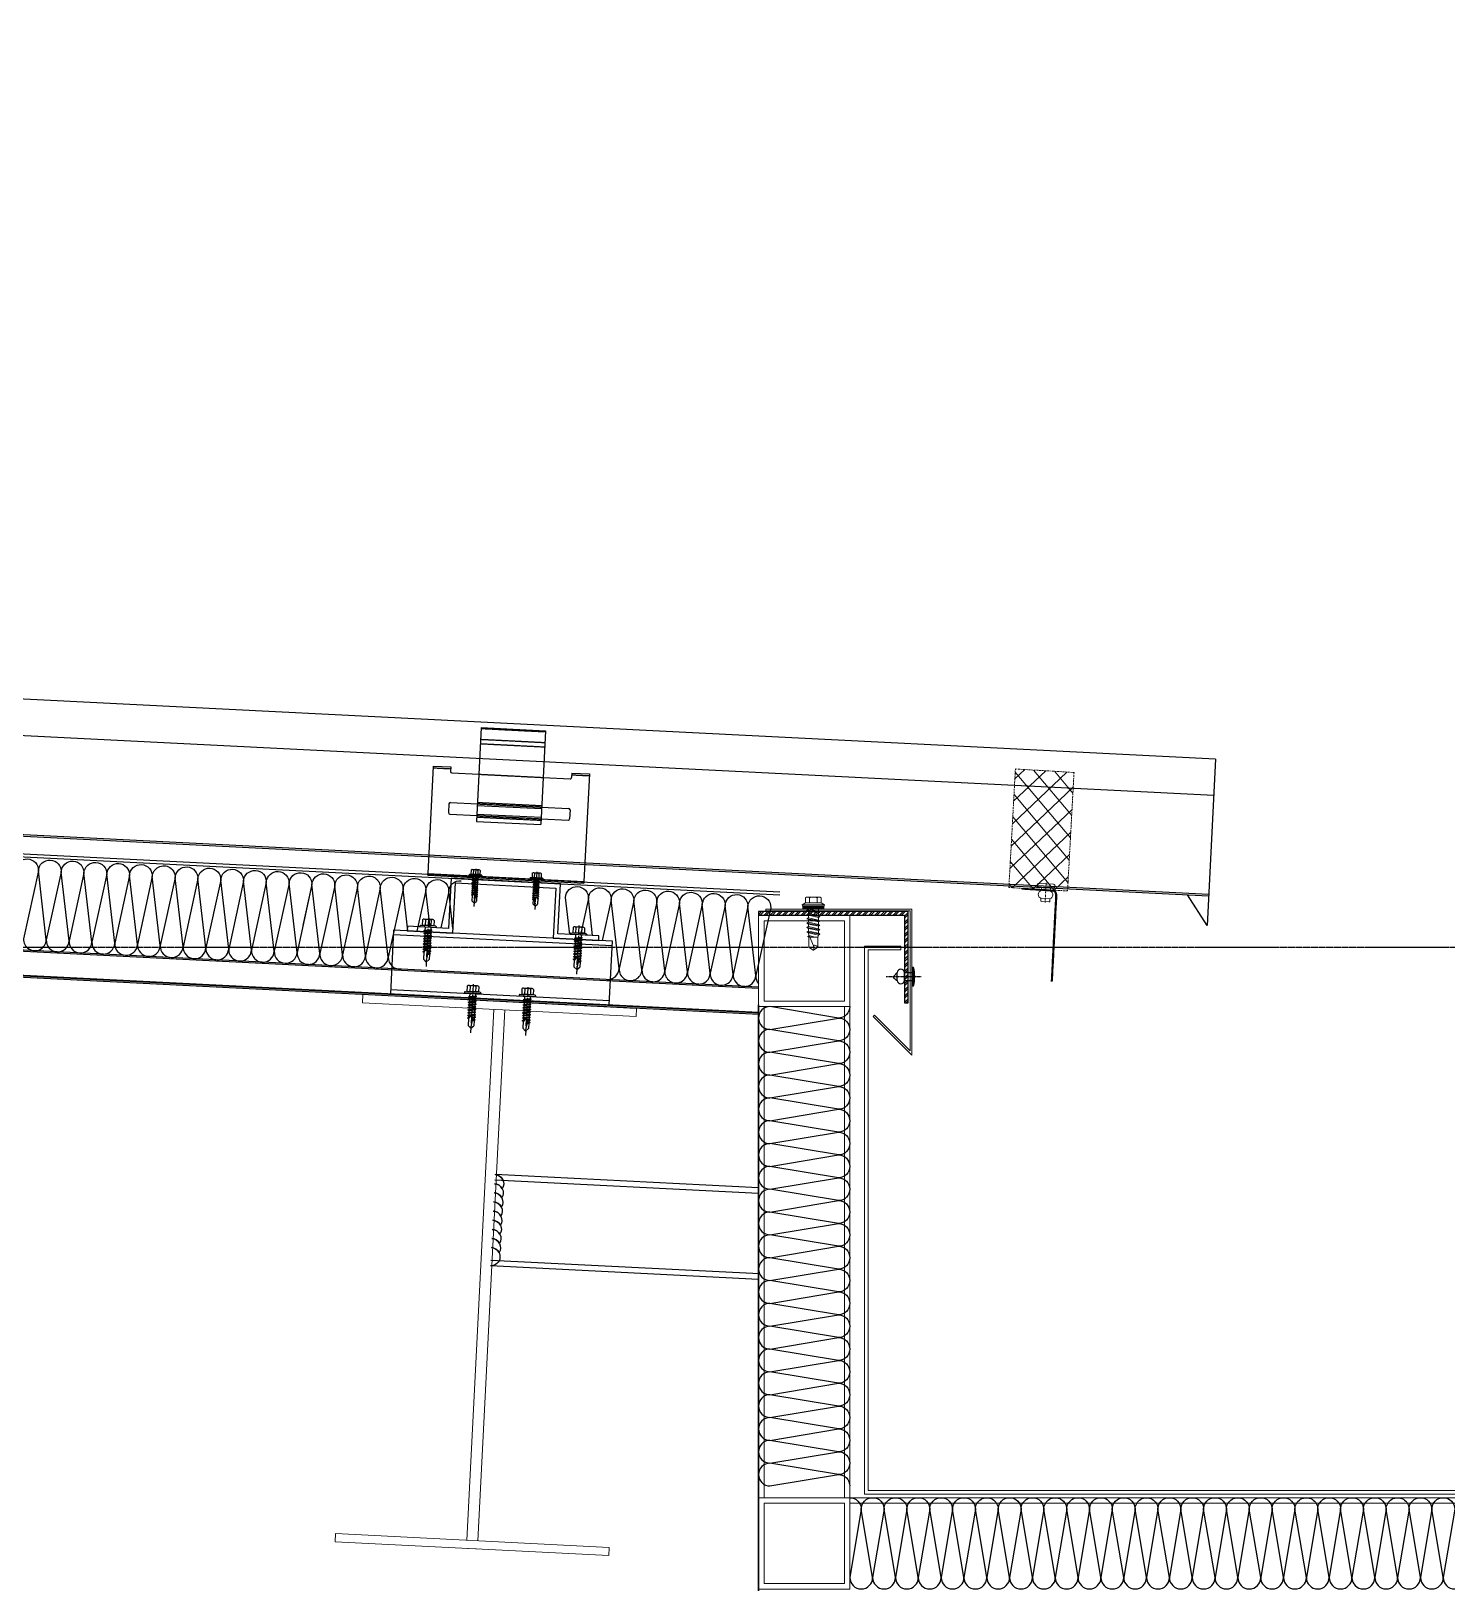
# Model space of a CAD drawing. Extents: x -599358 to 2865263, y -1062760 to 486533.
# Drawn here: x 1060630 to 1061406, y -665891 to -665041 of the extents above; entities that cross this region are included whole.
import ezdxf

# ---------------------------------------------------------------- set-up
doc = ezdxf.new("R2010")
doc.units = 0
for name, pattern in [('__DASH', [0.35, 0.25, -0.1]), ('CENTER', [2, 1.25, -0.25, 0.25, -0.25]), ('CENTER2', [28.575000000000003, 19.05, -3.175, 3.175, -3.175]), ('DASH', [0.35, 0.25, -0.1]), ('DOTE', [2.4200000000000004, 2, -0.2, 0.02, -0.2]), ('HIDDEN', [0.375, 0.25, -0.125])]:
    doc.linetypes.add(name, pattern=pattern)
for name, color, linetype, lineweight in [('00-BW', 140, 'HIDDEN', 5), ('0CABR-零部件（螺钉、螺栓、五金件）', 53, 'Continuous', 13), ('S-dim', 81, 'Continuous', 0), ('T码、堵头、配件', 6, 'Continuous', 13), ('屋面板', 6, 'Continuous', 13), ('底板111', 5, 'Continuous', 13), ('粗', 7, 'Continuous', 50), ('紧固件', 4, 'Continuous', 13)]:
    doc.layers.add(name, color=color, linetype=linetype, lineweight=lineweight)
for name, color, linetype in [('3索引', 3, 'Continuous'), ('A-AXIS-DOTE', 14, 'DOTE'), ('A-AXIS-SYMB', 3, 'Continuous'), ('BWM', 8, 'Continuous'), ('cen', 1, 'CENTER'), ('HATCH', 66, 'Continuous'), ('PJ', 151, 'Continuous'), ('Q-焊缝', 8, 'Continuous'), ('SCREW', 233, 'Continuous'), ('SEAMLOK75 - SHEET', 6, 'Continuous'), ('ZX', 1, 'CENTER2'), ('配件', 4, 'Continuous'), ('钢承板', 253, 'Continuous')]:
    doc.layers.add(name, color=color, linetype=linetype)

# ---------------------------------------------------------------- blocks, each defined once
blk = doc.blocks.new('*U688')
at = {"layer": '紧固件', "extrusion": (-3.523272421593052e-23, -6.316012571355346e-13, -1)}
for p, q in [((2.500000000000227, 7.105427357601002e-13), (-2.500000000000227, -6.821210263296962e-13)), ((2.500000000001732, -6.11993649259869), (-2.49999999999804, -6.119936492600083))]:
    blk.add_line(p, q, dxfattribs=at)
at = {"layer": '紧固件', "color": 1, "linetype": 'CENTER', "ltscale": 0.01, "extrusion": (-3.523272421593052e-23, -6.316012571355346e-13, -1)}
blk.add_line((-9.094947017729282e-13, 2.896035134982952), (2.414689982209621e-12, -8.56401385566459), dxfattribs=at)
at = {"layer": '紧固件', "extrusion": (-3.523272421593052e-23, -6.316012571355346e-13, -1)}
blk.add_lwpolyline([(-3.999999999999545, 2.000000000001108), (4.000000000000227, 1.999999999998892, -1), (4, -1.108446667785756e-12), (2.500000000000227, -6.821210263296962e-13), (2.499999999999404, -1.919936492600065, -0.7277400767936577), (2.49999999999804, -6.119936492600083), (2.499999999997813, -7.419936492600094, -0.4142135623731045), (1.999999999997813, -7.919936492599952), (-2.000000000002415, -7.919936492598843, -0.4142135623730951), (-2.50000000000196, -7.419936492598701), (-2.500000000001732, -6.11993649259869, -0.7277400767935811), (-2.500000000000596, -1.919936492598701), (-2.500000000000227, 7.105427357601002e-13), (-4, 1.165290086646564e-12, -1)], format="xyb", close=True, dxfattribs=at)
blk = doc.blocks.new('*U2059')
at = {"layer": 'T码、堵头、配件', "linetype": 'DASH', "ltscale": 3}
h = blk.add_hatch(dxfattribs=at)
h.set_pattern_fill('NET', color=13, scale=2, angle=45, style=0)
h.set_pattern_definition([(45, (0, 0), (-4.490128060534576, 4.490128060534577), []), (135, (0, 0), (-4.490128060534577, -4.490128060534576), [])])
h.paths.add_polyline_path([(12.30129018691883, 47.52781390762912), (-12.69870981291018, 47.52781390762912), (-12.69870981372878, 1.282387529476705e-10), (12.30129018624393, -1.236912794418644e-10)])
at = {"layer": 'T码、堵头、配件', "color": 13, "linetype": 'DASH', "ltscale": 3}
blk.add_lwpolyline([(12.30129018691883, 47.52781390762912), (-12.69870981291018, 47.52781390762912), (-12.69870981372878, 1.282387529476705e-10), (12.30129018624393, -1.236912794418644e-10)], close=True, dxfattribs=at)
blk = doc.blocks.new('324')
blk.add_rational_spline([(288338.5604021224, -582640.4135809627, 0.3091089453447785), (288352.4980425731, -582640.3014994363, -0.8975200484345259), (288357.5091565158, -582640.2866135167, 2.40225501395631), (288358.3740195814, -582640.2840443709, 2.971759840431478), (288358.9916917565, -582641.0144106383, 3.368467125874449), (288359.6093639316, -582641.7447769053, 3.765174411324697), (288359.6180212328, -582642.7802399317, 3.75669840816423), (288359.8113515442, -582665.903657085, 3.567416751699202), (288360.0046818556, -582689.0270742383, 3.378135095234175), (288360.2134782699, -582689.0264539915, 3.515625722844707), (288360.4222746841, -582689.025833745, 3.653116350426135), (288360.2289443727, -582665.9024165916, 3.84239800691299), (288360.0356140615, -582642.7789994383, 4.031679663407122), (288360.0252252998, -582641.5364438066, 4.041850867164758), (288359.2840186898, -582640.6600042862, 3.565802124612819), (288358.5428120797, -582639.7835647655, 3.089753382068157), (288357.5049764009, -582639.7866477404, 2.406347590287769), (288352.4938624583, -582639.80153366, -0.8934274720666872), (288338.5562220077, -582639.9136151863, 0.3132015217126173), (288338.558312065, -582640.1635980746, 0.3111552335250599), (288338.5604021224, -582640.4135809627, 0.3091089453447785)], [1, 1, 1, 0.9238795325093009, 1, 0.9238795325093009, 1, 1, 1, 1, 1, 1, 1, 0.9238795325096482, 1, 0.9238795325096482, 1, 1, 1, 1, 1], degree=2, knots=[0, 0, 0, 1, 1, 1.785398163407828, 1.785398163407828, 2.570796326815654, 2.570796326815654, 3.570796326815654, 3.570796326815654, 4.570796326815654, 4.570796326815654, 5.570796326815654, 5.570796326815654, 6.356194490221665, 6.356194490221665, 7.141592653627678, 7.141592653627678, 8.14159265362768, 8.14159265362768, 9.14159265362768, 9.14159265362768, 9.14159265362768])
at = {"extrusion": (0.3841058404588655, 0.002152225596359766, 0.9232865596608515), "xscale": -1, "rotation": 270.409525737971}
blk.add_blockref('*U688', (-584245.187770034, -263213.8389690974, 109492.9434037155), dxfattribs=at)
at = {"layer": 'PJ', "extrusion": (2.431720510261779e-16, -3.263000309656679e-14, -1), "xscale": 1.36762023444512, "yscale": 1.36762023444512, "zscale": -1.36762023444512, "rotation": 359.5730164586824}
blk.add_blockref('*U2059', (-288347.4597482612, -582639.8451307751, 1.907954341775998e-08), dxfattribs=at)
blk = doc.blocks.new('DT')
at = {"layer": '3索引', "color": 5, "extrusion": (0.07228559712266294, -0.009154994178718737, 0.9973419566679262), "rotation": 272.6791958730362}
blk.add_blockref('324', (568525.535674949, 315258.1835276459, -0.3143943981049233), dxfattribs=at)
blk = doc.blocks.new('34t65')
at = {"color": 2, "ltscale": 50}
for p, q in [((1430036.989619718, 238183.3527667828), (1430156.989619718, 238183.3527667828)), ((1430036.989619718, 238148.3527667828), (1430036.989619718, 238183.3527667828)), ((1430036.989619718, 238180.8527667828), (1430156.989619718, 238180.8527667828)), ((1430156.989619718, 238183.3527667828), (1430156.989619718, 238148.3527667828)), ((1430156.989619718, 238150.8527667828), (1430036.989619718, 238150.8527667828)), ((1430156.989619718, 238148.3527667828), (1430036.989619718, 238148.3527667828))]:
    blk.add_line(p, q, dxfattribs=at)
blk = doc.blocks.new('*U1726')
at = {"layer": 'PJ'}
for p, q in [((-4.399999999999636, 0.4500000000007276), (-4.399999999999636, 0)), ((4.399999999999636, 0), (-4.399999999999636, 0)), ((-4.100000000000364, 0.75), (-3.100000000000364, 1)), ((4.100000000000364, 0.75), (-4.100000000000364, 0.75)), ((-3.100000000000364, 3.850000000000364), (-3.100000000000364, 1)), ((3.100000000000364, 1), (-3.100000000000364, 1)), ((2.325000000000728, 4.25), (-2.325000000000728, 4.25)), ((-2.041306750315925, 0.75), (-1.549999999999272, 1)), ((-1.549999999999272, 3.850000000000364), (-1.549999999999272, 1)), ((-1.549999999999272, 0), (-1.549999999999272, -1.590192378864231)), ((1.549999999999272, 3.850000000000364), (1.549999999999272, 1)), ((2.151306750316508, 0.75), (1.549999999999272, 1)), ((1.549999999999272, 0), (1.549999999999272, -1.090192378864231)), ((3.100000000000364, 3.850000000000364), (3.100000000000364, 1)), ((4.100000000000364, 0.75), (3.100000000000364, 1)), ((4.399999999999636, 0.4500000000007276), (4.399999999999636, 0)), ((-2.110000000000582, -1.899999999999636), (2.110000000000582, -1.399999999999636)), ((-2.110000000000582, -1.899999999999636), (-1.549999999999272, -1.590192378864231)), ((-2.110000000000582, -1.899999999999636), (-1.549999999999272, -2.209807621135042)), ((-2.110000000000582, -3.299999999999272), (2.110000000000582, -2.799999999999272)), ((-2.110000000000582, -3.299999999999272), (-1.549999999999272, -2.990192378863867)), ((-2.110000000000582, -3.299999999999272), (-1.549999999999272, -3.609807621134678)), ((-2.110000000000581, -4.699999999999273), (2.110000000000583, -4.199999999999273)), ((-2.110000000000581, -4.699999999999273), (-1.549999999999272, -4.390192378863867)), ((-2.110000000000581, -4.699999999999273), (-1.549999999999272, -5.009807621134678)), ((-2.11000000000058, -6.099999999999272), (2.110000000000584, -5.599999999999272)), ((-2.11000000000058, -6.099999999999272), (-1.549999999999271, -5.790192378863867)), ((-2.11000000000058, -6.099999999999272), (-1.549999999999271, -6.409807621134678)), ((-2.110000000000579, -7.499999999999272), (2.110000000000585, -6.999999999999272)), ((-2.110000000000579, -7.499999999999272), (-1.54999999999927, -7.190192378863866)), ((-2.110000000000579, -7.499999999999272), (-1.54999999999927, -7.809807621134677)), ((-1.549999999999272, -1.590192378864231), (1.549999999999272, -1.090192378864231)), ((-1.549999999999272, -2.209807621135042), (1.549999999999272, -1.709807621135042)), ((-1.549999999999272, -2.209807621135042), (-1.549999999999272, -2.990192378863867)), ((-1.549999999999272, -2.990192378863867), (1.549999999999272, -2.490192378863867)), ((-1.549999999999272, -3.609807621134678), (1.549999999999272, -3.109807621134678)), ((-1.549999999999272, -3.609807621135042), (-1.549999999999272, -4.390192378863867)), ((-1.549999999999272, -4.390192378863867), (1.549999999999273, -3.890192378863867)), ((-1.549999999999272, -5.009807621134678), (1.549999999999273, -4.509807621134678)), ((-1.549999999999271, -5.009807621135042), (-1.549999999999271, -5.790192378863867)), ((-1.549999999999271, -5.790192378863867), (1.549999999999274, -5.290192378863867)), ((-1.549999999999271, -6.409807621134678), (1.549999999999274, -5.909807621134678)), ((-1.54999999999927, -6.409807621135041), (-1.54999999999927, -7.190192378863866)), ((-1.54999999999927, -7.190192378863866), (1.549999999999275, -6.690192378863866)), ((-1.54999999999927, -7.809807621134677), (1.549999999999275, -7.309807621134677)), ((-1.549999999999269, -7.809807621135041), (-1.549999999999269, -8.590192378863867)), ((-1.549999999999269, -8.590192378863867), (1.549999999999276, -8.090192378863867)), ((1.549999999999272, -0.3098076211354055), (1.549999999999272, -1.090192378864231)), ((2.110000000000582, -1.399999999999636), (1.549999999999272, -1.090192378864231)), ((2.110000000000582, -1.399999999999636), (1.549999999999272, -1.709807621135042)), ((1.549999999999272, -1.709807621135042), (1.549999999999272, -2.490192378863867)), ((2.110000000000582, -2.799999999999272), (1.549999999999272, -2.490192378863867)), ((2.110000000000582, -2.799999999999272), (1.549999999999272, -3.109807621134678)), ((1.549999999999273, -3.109807621135042), (1.549999999999273, -3.890192378863867)), ((2.110000000000583, -4.199999999999273), (1.549999999999273, -3.890192378863867)), ((2.110000000000583, -4.199999999999273), (1.549999999999273, -4.509807621134678)), ((1.549999999999274, -4.509807621135042), (1.549999999999274, -5.290192378863867)), ((2.110000000000584, -5.599999999999272), (1.549999999999274, -5.290192378863867)), ((2.110000000000584, -5.599999999999272), (1.549999999999274, -5.909807621134678)), ((1.549999999999275, -5.909807621135041), (1.549999999999275, -6.690192378863866)), ((2.110000000000585, -6.999999999999272), (1.549999999999275, -6.690192378863866)), ((2.110000000000585, -6.999999999999272), (1.549999999999275, -7.309807621134677)), ((1.549999999999276, -7.309807621135041), (1.549999999999276, -8.090192378863867)), ((2.110000000000586, -8.399999999999272), (1.549999999999276, -8.090192378863867)), ((-2.110000000000579, -8.899999999999272), (2.110000000000586, -8.399999999999272)), ((-2.110000000000579, -8.899999999999272), (-1.549999999999269, -8.590192378863867)), ((-2.110000000000579, -8.899999999999272), (-1.549999999999269, -9.209807621134678)), ((-2.110000000000578, -10.29999999999927), (2.110000000000587, -9.799999999999272)), ((-2.110000000000578, -10.29999999999927), (-1.549999999999268, -9.990192378863867)), ((-2.110000000000578, -10.29999999999927), (-1.549999999999268, -10.60980762113468)), ((-2.110000000000578, -11.70000000000073), (2.110000000000587, -11.20000000000073)), ((-2.110000000000578, -11.70000000000073), (-1.549999999999268, -11.39019237886532)), ((-2.110000000000578, -11.70000000000073), (-1.549999999999268, -12.00980762113613)), ((-2.110000000000578, -13.10000000000036), (-1.549999999999268, -12.79019237886496)), ((-2.110000000000578, -13.10000000000036), (-1.141147094092953, -12.98393879649848)), ((-2.110000000000578, -13.10000000000036), (-1.549999999999268, -13.40980762113577)), ((-1.549999999999269, -9.209807621134678), (1.549999999999276, -8.709807621134678)), ((-1.549999999999268, -9.209807621135042), (-1.549999999999268, -9.990192378863867)), ((-1.549999999999268, -9.990192378863867), (1.549999999999277, -9.490192378863867)), ((-1.549999999999268, -10.60980762113468), (1.549999999999277, -10.10980762113468)), ((-1.549999999999268, -10.60980762113468), (-1.549999999999268, -11.39019237886532)), ((-1.549999999999268, -11.39019237886532), (1.549999999999277, -10.89019237886532)), ((-1.549999999999268, -12.00980762113613), (1.549999999999277, -11.50980762113613)), ((-1.549999999999268, -12.00980762113613), (-1.549999999999268, -12.79019237886496)), ((-1.549999999999268, -12.79019237886496), (-0.9946989986692598, -12.69103148577051)), ((-1.549999999999268, -13.40980762113577), (-1.334865735341732, -13.37139078816108)), ((-1.549999999999268, -13.40980762113577), (-1.549999999999268, -17.20000000000073)), ((0.5619885887190366, -12.43983727373598), (1.549999999999277, -12.29019237886496)), ((0.7141825614198796, -12.75348884305095), (2.110000000000587, -12.60000000000036)), ((0.7141825614198796, -13.03227502088157), (1.549999999999277, -12.90980762113577)), ((0.7141825614198796, -13.81265977861221), (1.549999999999277, -13.69019237886459)), ((0.7141825614198796, -14.1534888430524), (2.110000000000587, -14)), ((0.7141825614198796, -14.43227502088303), (1.549999999999277, -14.30980762113541)), ((2.110000000000586, -8.399999999999272), (1.549999999999276, -8.709807621134678)), ((1.549999999999277, -8.709807621135042), (1.549999999999277, -9.490192378863867)), ((2.110000000000587, -9.799999999999272), (1.549999999999277, -9.490192378863867)), ((2.110000000000587, -9.799999999999272), (1.549999999999277, -10.10980762113468)), ((1.549999999999277, -10.10980762113468), (1.549999999999277, -10.89019237886532)), ((2.110000000000587, -11.20000000000073), (1.549999999999277, -10.89019237886532)), ((2.110000000000587, -11.20000000000073), (1.549999999999277, -11.50980762113613)), ((1.549999999999277, -11.50980762113613), (1.549999999999277, -12.29019237886496)), ((2.110000000000587, -12.60000000000036), (1.549999999999277, -12.29019237886496)), ((2.110000000000587, -12.60000000000036), (1.549999999999277, -12.90980762113577)), ((1.549999999999277, -12.90980762113577), (1.549999999999277, -13.69019237886459)), ((2.110000000000587, -14), (1.549999999999277, -13.69019237886459)), ((2.110000000000587, -14), (1.549999999999277, -14.30980762113541)), ((1.549999999999277, -14.30980762113541), (1.549999999999277, -17.20000000000073)), ((4.440892098500626e-15, -18.60000000000036), (-1.549999999999268, -17.20000000000073)), ((4.440892098500626e-15, -18.60000000000036), (1.549999999999277, -17.20000000000073))]:
    blk.add_line(p, q, dxfattribs=at)
blk.add_lwpolyline([(4.440892098500626e-15, -18.60000000000036), (0.7141825614198796, -14.43227502088303), (0.7141825614198796, -12.70089929375172, 0.4176573264866609), (0.4106596181591202, -12.40091997968011, 0.09706246058353715), (-0.9946989986692598, -12.69103148577051), (-1.549999999999268, -13.8016756527395)], format="xyb", dxfattribs=at)
for centre, radius, start, end in [((-4.100000000000364, 0.4500000000007276), 0.3, 90, 180), ((-2.325000000000728, 3.299218750000364), 0.9507812499999939, 35.40085557735623, 144.5991444226438), ((0, 1.046875), 3.203124999999813, 61.05941179989344, 118.9405882001065), ((2.325000000000728, 3.299218750000364), 0.9507812499999881, 35.40085557735623, 144.5991444226438), ((4.100000000000364, 0.4500000000007276), 0.3, 0, 90)]:
    blk.add_arc(centre, radius, start, end, dxfattribs=at)
at = {"layer": 'ZX', "ltscale": 0.2}
blk.add_line((0, 4.942561988593297), (4.440892098500626e-15, -21.03404386090006), dxfattribs=at)
blk = doc.blocks.new('A$C2F3B4A73')
at = {"layer": '粗', "lineweight": -2}
for p, q in [((25.19999962326193, 101.0567649584386), (60.39999962326266, 101.0567649584386)), ((25.19999962326193, 101.0567649584386), (25.19999962326193, 49.64140044910659)), ((60.39999962326266, 101.0567649584386), (60.39999962326266, 49.64140044910659)), ((-3.76738796603604e-07, 78.69740044510175), (9.599999623263386, 78.69740044510175)), ((-3.76738796603604e-07, 78.69740044510175), (-3.76738796603604e-07, 19.80049468954297)), ((9.599999623263386, 78.69740044510175), (9.599999623263386, 76.2974004451003)), ((75.9999996232612, 78.69740044510175), (85.59999962326339, 78.69740044510175)), ((75.9999996232612, 78.69740044510175), (75.9999996232612, 76.2974004451003)), ((85.59999962326339, 78.69740044510175), (85.59999962326339, 19.80049468954297)), ((10.39999962326266, 75.49740044510466), (25.19999962326193, 75.49740044510466)), ((60.39999962326266, 75.49740044510466), (75.19999962326193, 75.49740044510466)), ((9.599999623263386, 58.4414004491095), (9.59999962325611, 53.64140044910659)), ((10.39999962326266, 59.24140044911241), (25.19999962326193, 59.24140044911241)), ((10.39999962325538, 52.84140044911096), (25.19999962326193, 52.84140044911096)), ((25.19999962326193, 58.4414004491095), (60.39999962326266, 58.4414004491095)), ((25.19999962326193, 53.64140044910659), (60.39999962326266, 53.64140044910659)), ((60.39999962326266, 59.24140044911241), (75.19999962325466, 59.24140044911241)), ((60.39999962326266, 52.84140044911096), (75.19999962326193, 52.84140044911096)), ((75.99999962325757, 58.4414004491095), (75.9999996232612, 53.64140044910659)), ((25.19999962326193, 49.64140044910659), (60.39999962326266, 49.64140044910659)), ((-3.767387397601851e-07, 19.80049468954297), (85.59999962326344, 19.80049468954297)), ((-3.767387397601851e-07, 18.84049468954385), (-3.767387397601851e-07, 19.80049468954297)), ((-3.767387397601851e-07, 18.84049468954385), (85.59999962326344, 18.84049468954385)), ((14.39999962326272, 19.80049468954297), (14.39999962326272, 18.84049468954385)), ((71.19999962326199, 19.80049468954297), (71.19999962326199, 18.84049468954385)), ((85.59999962326344, 19.80049468954297), (85.59999962326344, 18.84049468954385))]:
    blk.add_line(p, q, dxfattribs=at)
at = {"layer": '粗', "linetype": 'DASH', "lineweight": -2}
for p, q in [((25.19999962326193, 100.5767649584427), (60.39999962326266, 100.5767649584427)), ((25.19999962326193, 94.65676495843712), (60.39999962326266, 94.65676495843712)), ((25.19999962326193, 92.25676495843567), (60.39999962326266, 92.25676495843567)), ((-3.76738796603604e-07, 77.73740044510262), (9.599999623263386, 77.73740044510262)), ((75.9999996232612, 77.73740044510262), (85.59999962326339, 77.73740044510262)), ((25.19999962326193, 75.49740044510466), (60.39999962326266, 75.49740044510466)), ((25.19999962326193, 60.04140044910805), (60.39999962326266, 60.04140044910805)), ((25.19999962326193, 59.24140044911241), (60.39999962326266, 59.24140044911241)), ((25.19999962326193, 52.84140044911096), (60.39999962326266, 52.84140044911096)), ((25.19999962326193, 52.04140044910805), (60.39999962326266, 52.04140044910805)), ((15.99999962326126, 19.80049468954297), (15.99999962326126, 18.84049468954385)), ((21.59999962326344, 19.80049468954297), (21.59999962326344, 18.84049468954385)), ((29.59999962326344, 19.80049468954297), (29.59999962326344, 18.84049468954385)), ((35.19999962326199, 19.80049468954297), (35.19999962326199, 18.84049468954385)), ((50.39999962325544, 19.80049468954297), (50.39999962325544, 18.84049468954385)), ((55.99999962325762, 19.80049468954297), (55.99999962325762, 18.84049468954385)), ((63.99999962325762, 19.80049468954297), (63.99999962325762, 18.84049468954385)), ((69.59999962325617, 19.80049468954297), (69.59999962325617, 18.84049468954385))]:
    blk.add_line(p, q, dxfattribs=at)
at = {"layer": '粗', "lineweight": -2}
for centre, start, end in [((10.39999962326266, 76.2974004451003), 180, 270), ((75.19999962326193, 76.2974004451003), 270, 0), ((10.39999962326266, 58.4414004491095), 90, 180), ((10.39999962325538, 53.64140044910659), 180, 270), ((75.19999962325466, 58.4414004491095), 0, 90), ((75.19999962326193, 53.64140044910659), 270, 0)]:
    blk.add_arc(centre, 0.8, start, end, dxfattribs=at)
at = {"layer": '紧固件', "color": 2, "yscale": 0.8, "zscale": 0.8}
for p, xscale in [((26.06101624345524, 19.80049468954297), 0.8), ((59.53898300306946, 19.80049468954297), -0.8)]:
    blk.add_blockref('*U1726', p, dxfattribs=dict(at, xscale=xscale))
blk = doc.blocks.new('A$C51791418')
blk.add_blockref('A$C2F3B4A73', (-42.79999962326235, -15.84049468954385))
blk = doc.blocks.new('2134')
at = {"color": 1, "linetype": 'Continuous', "ltscale": 10}
for p, q in [((2311608.195416021, -279977.5803282307), (2311758.195416021, -279977.5803282307)), ((2311608.195416021, -279982.0803282307), (2311608.195416021, -279977.5803282307)), ((2311758.195416021, -279982.0803282307), (2311758.195416021, -279977.5803282307)), ((2311608.195416021, -279982.0803282307), (2311758.195416021, -279982.0803282307)), ((2311680.195416021, -280273.0803282307), (2311680.195416021, -279982.0803282307)), ((2311686.195416021, -280273.0803282307), (2311686.195416021, -279982.0803282307)), ((2311608.195416021, -280273.0803282307), (2311758.195416021, -280273.0803282307)), ((2311608.195416021, -280277.5803282307), (2311608.195416021, -280273.0803282307)), ((2311758.195416021, -280273.0803282307), (2311758.195416021, -280277.5803282307)), ((2311608.195416021, -280277.5803282307), (2311758.195416021, -280277.5803282307))]:
    blk.add_line(p, q, dxfattribs=at)
at = {"layer": 'S-dim', "ltscale": 10}
blk.add_line((2311685.445416021, -280277.5803282307), (2311680.945416021, -280277.5803282307), dxfattribs=at)
blk = doc.blocks.new('压块-flat-1')
at = {"layer": 'HATCH', "ltscale": 10}
h = blk.add_hatch(dxfattribs=at)
h.set_pattern_fill('ACET-2D-ANSI32', color=256, scale=0.5)
h.set_pattern_definition([(45, (-3162.430519867878, -11124.32032165233), (-1.683798022700466, 1.683798022700467), []), (45, (-3161.307987367878, -11124.32032165233), (-1.683798022700466, 1.683798022700467), [])])
h.paths.add_polyline_path([(-82, 0), (-82, -2), (-2, -2), (-2, -50), (0, -50), (0, 0)])
at = {"layer": '配件', "color": 4}
blk.add_lwpolyline([(-82, 0), (-82, -2), (-2, -2), (-2, -50), (0, -50), (0, 0)], close=True, dxfattribs=at)
blk = doc.blocks.new('G$C114A11A0')
at = {"layer": '0CABR-零部件（螺钉、螺栓、五金件）'}
h = blk.add_hatch(dxfattribs=at)
h.set_pattern_fill('DOTS', color=256, scale=0.1, style=0)
h.set_pattern_definition([(0, (-261042.3359474546, 10165.88129042906), (0.079375, 0.15875), [0, -0.15875])])
h.paths.add_polyline_path([(11.93499999953201, 30.91932042899612), (0.3849999998346902, 30.91932042899248), (0.3849999997764826, 29.37932042907164), (11.93499999959022, 29.37932042907346)])
for p, q in [((1.924999999813735, 35.52210543772094), (1.924999999813735, 32.84432042904086)), ((2.983749999664724, 35.92432042899895), (9.336249999701977, 35.92432042899895)), ((4.042499999981374, 35.52210543772094), (4.042499999981374, 32.84432042904086)), ((8.277499999850988, 35.52210543772094), (8.277499999850988, 32.84432042904086)), ((10.39500000001863, 35.52210543772094), (10.39500000001863, 32.84432042904086)), ((0, 31.68932042901292), (1.924999999813735, 32.84432042904086)), ((0, 31.68932042901292), (12.31999999983236, 31.68932042901292)), ((0, 31.68932042901292), (0.2848560819402337, 30.9193204289943)), ((0.2848560819402337, 30.9193204289943), (12.03514391748467, 30.9193204289943)), ((0.3849999997764826, 30.9193204289943), (0.3849999997764826, 29.37932042907346)), ((0.3849999997764826, 29.37932042907346), (11.93499999959022, 29.37932042907346)), ((1.924999999813735, 32.84432042904086), (10.39500000001863, 32.84432042904086)), ((12.31999999983236, 31.68932042901292), (10.39500000001863, 32.84432042904086)), ((11.93499999959022, 30.9193204289943), (11.93499999959022, 29.37932042907346)), ((12.31999999983236, 31.68932042901292), (12.03514391742647, 30.9193204289943))]:
    blk.add_line(p, q, dxfattribs=at)
at = {"layer": '0CABR-零部件（螺钉、螺栓、五金件）', "ltscale": 0.03}
for p, q in [((3.421041333058383, 29.37932042906436), (2.552591466403101, 28.87792042905608)), ((3.421041333058383, 28.37652042910599), (2.552591466403101, 28.87792042905608)), ((9.767407999723218, 27.67545109574826), (2.552591466403101, 28.87792042905608)), ((3.421041333058383, 26.97438176239052), (2.552591466403101, 26.47298176244044)), ((3.421041333058383, 25.97158176249036), (2.552591466403101, 26.47298176244044)), ((2.552591466403101, 26.47298176244044), (9.767407999723218, 25.27051242901621)), ((3.421041333058383, 29.37932042906436), (8.898958666366525, 28.17685109575655)), ((3.421041333058383, 28.37652042910599), (8.898958666366525, 27.17405109568176)), ((3.421041333058383, 28.37652042910599), (3.421041333058383, 26.97438176239052)), ((8.898958666366525, 25.7719124290827), (3.421041333058383, 26.97438176239052)), ((3.421041333058383, 25.97158176249036), (8.898958666366525, 24.76911242906613)), ((3.421041333058383, 25.97158176249036), (3.421041333058383, 24.56944309577489)), ((8.898958666366525, 29.37932042906436), (8.898958666366525, 28.17685109575655)), ((8.898958666366525, 28.17685109575655), (9.767407999723218, 27.67545109574826)), ((8.898958666366525, 27.17405109568176), (9.767407999723218, 27.67545109574826)), ((8.898958666366525, 27.17405109568176), (8.898958666366525, 25.7719124290827)), ((8.898958666366525, 25.7719124290827), (9.767407999723218, 25.27051242901621)), ((3.421041333058383, 24.56944309577489), (2.552591466403101, 24.06804309570839)), ((3.421041333058383, 23.5666430957001), (2.552591466403101, 24.06804309570839)), ((2.552591466403101, 24.06804309570839), (9.767407999723218, 22.86557242909589)), ((3.421041333058383, 22.16450309579636), (2.552591466403101, 21.66310309567166)), ((3.421041333058383, 21.16170309572158), (2.552591466403101, 21.66310309567166)), ((9.767407999723218, 20.46063376248026), (2.552591466403101, 21.66310309567166)), ((3.421041333058383, 19.7595644290061), (2.552591466403101, 19.25816442905602)), ((3.421041333058383, 18.75676442910594), (2.552591466403101, 19.25816442905602)), ((2.552591466403101, 19.25816442905602), (9.767407999723218, 18.05569509569)), ((3.421041333058383, 17.35462576233226), (2.552591466403101, 16.85322576238218)), ((8.898958666366525, 23.36697242904597), (3.421041333058383, 24.56944309577489)), ((3.421041333058383, 23.5666430957001), (3.421041333058383, 22.16450309579636)), ((8.898958666366525, 22.36417242914581), (3.421041333058383, 23.5666430957001)), ((3.421041333058383, 22.16450309579636), (8.898958666366525, 20.96203376243034)), ((3.421041333058383, 21.16170309572158), (3.421041333058383, 19.7595644290061)), ((3.421041333058383, 21.16170309572158), (8.898958666366525, 19.95923376235555)), ((8.898958666366525, 18.5570950958147), (3.421041333058383, 19.7595644290061)), ((8.898958666366525, 17.55429509573992), (3.421041333058383, 18.75676442910594)), ((3.421041333058383, 18.75676442910594), (3.421041333058383, 17.35462576239047)), ((3.421041333058383, 17.35462576239047), (8.898958666366525, 16.15215642902444)), ((3.421041333058383, 17.35462576233226), (8.898958666366525, 16.15215642902444)), ((8.898958666366525, 24.76911242906613), (9.767407999723218, 25.27051242901621)), ((8.898958666366525, 24.76911242906613), (8.898958666366525, 23.36697242904597)), ((8.898958666366525, 23.36697242904597), (9.767407999723218, 22.86557242909589)), ((8.898958666366525, 22.36417242914581), (9.767407999723218, 22.86557242909589)), ((8.898958666366525, 22.36417242914581), (8.898958666366525, 20.96203376243034)), ((8.898958666366525, 20.96203376243034), (9.767407999723218, 20.46063376248026)), ((8.898958666366525, 19.95923376235555), (9.767407999723218, 20.46063376248026)), ((8.898958666366525, 19.95923376235555), (8.898958666366525, 18.5570950958147)), ((8.898958666366525, 18.5570950958147), (9.767407999723218, 18.05569509569)), ((8.898958666366525, 17.55429509573992), (9.767407999723218, 18.05569509569)), ((8.898958666366525, 17.55429509573992), (8.898958666366525, 16.15215642902444)), ((9.767407999723218, 15.65075642895795), (2.552591466403101, 16.85322576238218)), ((3.421041333058383, 16.35182576231568), (2.552591466403101, 16.85322576238218)), ((3.635423999687191, 14.80233376235378), (2.917001333029475, 14.38755242899902)), ((2.917001333029475, 14.38755242899902), (3.693839999672491, 14.20343109564533)), ((3.721167999727186, 13.92326709570739), (2.917001333029475, 14.38755242899902)), ((3.421041333058383, 16.35182576231568), (8.898958666366525, 15.14935642900787)), ((3.645374666375574, 14.70031776233486), (3.421041333058383, 16.35182576231568)), ((3.645374666375574, 14.70031776233486), (3.755061333009508, 13.57577776228686)), ((3.755061333009508, 13.57577776228686), (3.755061333009508, 8.432040773224116)), ((3.916169333038852, 14.88270042901536), (6.169897333078552, 9.233174106522029)), ((3.927143999724649, 14.84538709571029), (7.025298666383605, 13.89282309561645)), ((4.147585333033931, 14.09588842903872), (5.004355999699328, 13.89282309561645)), ((8.564938666357193, 13.89282309561645), (4.207309333025478, 13.89282309561645)), ((8.564938666357193, 13.89282309561645), (8.898958666366525, 15.14935642900787)), ((8.564938666357193, 13.89282309561645), (8.564938666357193, 8.432040773224116)), ((8.898958666366525, 16.15215642902444), (9.767407999723218, 15.65075642895795)), ((8.898958666366525, 15.14935642900787), (9.767407999723218, 15.65075642895795)), ((3.755061333009508, 8.432040773224116), (6.006731999688782, 6.855414106518992)), ((8.564938666357193, 8.432040773224116), (6.313267999736127, 6.855414106518992))]:
    blk.add_line(p, q, dxfattribs=at)
at = {"layer": '0CABR-零部件（螺钉、螺栓、五金件）'}
for centre, radius, start, end in [((2.983749999664724, 34.32973980730753), 1.594580621727456, 48.39682252927729, 131.6031774707227), ((6.15999999968335, 30.14932042897567), 5.775000000000001, 68.48981173119375, 111.5101882688062), ((9.336249999701977, 34.32973980730753), 1.594580621727456, 48.39682252927729, 131.6031774707227)]:
    blk.add_arc(centre, radius, start, end, dxfattribs=at)
at = {"layer": '0CABR-零部件（螺钉、螺栓、五金件）', "ltscale": 0.03}
for centre, radius, start, end in [((3.77487599971937, 14.84114309564143), 0.1472779333333333, 16.37753499797246, 187.7389900056074), ((7.096045333018992, 8.021320773180605), 1.525235866666664, 15.62188600239034, 127.3885000006763), ((3.169877333042677, 7.994094106551756), 3.245833199999998, 338.5846899957942, 22.44175099941077), ((6.159999999741558, 7.074294106577554), 0.26721544, 234.999999998127, 305.000000001873)]:
    blk.add_arc(centre, radius, start, end, dxfattribs=at)
blk = doc.blocks.new('*U676')
at = {"layer": 'cen', "ltscale": 0.3}
blk.add_line((14.02106639678971, -5.684341886080801e-14), (-5.020689711457578, 0), dxfattribs=at)
at = {"layer": 'SCREW'}
for p, q in [((-0.875, 5), (-0.875, -5)), ((0, 5), (-0.875, 5)), ((0, -5), (0, 5)), ((3.981505710072156, 2.218657823299623), (-1.13686837721616e-13, 2.218657823299566)), ((3.98150571007227, 2.218657823299623), (3.98150571007227, -2.281341051700338)), ((8.685141199838199, 1.984566056633071), (8.020859860434314, 2.218657823299225)), ((8.020859860434314, 2.218657823299225), (8.020859860434314, -2.218657823299282)), ((9.876940073469655, 0.7517718619740776), (8.685141199838199, 1.984566056633071)), ((10.17000537026422, 0.6587307906791011), (9.876940073469655, 0.7517718619740776)), ((9.876940073469655, -0.2251593866235453), (10.17000537026422, 0.6587307906791011)), ((-0.875, -5), (0, -5)), ((3.981505710072156, -2.281341051700338), (0, -2.281341051700338)), ((8.020859860434314, -2.218657823299282), (9.876940073469655, -0.2251593866235453))]:
    blk.add_line(p, q, dxfattribs=at)
for centre, radius, start, end in [((17.28676819916035, 5.684341886080801e-14), 18.83745800579347, 164.6075785064626, 195.3924214935374), ((6.00118278525332, 1.949927455767977), 2.037476747952082, 7.579036309789949, 172.4209636901999), ((6.00118278525332, -1.949927455767977), 2.037476747952082, 187.5790363098001, 352.42096369021)]:
    blk.add_arc(centre, radius, start, end, dxfattribs=at)
blk = doc.blocks.new('800')
at = {"color": 2, "ltscale": 50}
for p, q in [((979603.3798695616, -665844.4472312983), (979603.3798695616, -665525.5381403887)), ((979653.3798695616, -665844.4472312978), (979653.3798695616, -665525.5381403887)), ((979606.3798695616, -665844.4472312983), (979606.3798695616, -665575.5381403887)), ((979650.3798695616, -665844.4472312983), (979650.3798695616, -665575.5381403887)), ((979603.3798695615, -665844.4472312989), (978737.3798695614, -665844.4472312974)), ((979603.3798695614, -665847.447231298), (978787.3798695614, -665847.4472312978))]:
    blk.add_line(p, q, dxfattribs=at)
for points in [[(979603.3798695616, -665525.5381403887), (979603.3798695616, -665575.5381403887), (979653.3798695616, -665575.5381403887), (979653.3798695616, -665525.5381403887)], [(979606.3798695616, -665528.5381403887), (979606.3798695616, -665572.5381403887), (979650.3798695616, -665572.5381403887), (979650.3798695616, -665528.5381403887)], [(979603.3798695614, -665844.4472312978), (979603.3798695614, -665894.4472312978), (979653.3798695614, -665894.4472312978), (979653.3798695614, -665844.4472312978)], [(979606.3798695614, -665847.4472312978), (979606.3798695614, -665891.4472312978), (979650.3798695614, -665891.4472312978), (979650.3798695614, -665847.4472312978)]]:
    blk.add_lwpolyline(points, close=True, dxfattribs=at)
at = {"color": 1, "ltscale": 50}
blk.add_lwpolyline([(978815.3798695616, -665544.5112968469), (978797.3798695616, -665544.5112968469), (978797.3798695616, -665840.5112968469), (979593.3798695616, -665840.5112968475), (979593.3798695616, -665544.5112968475), (979575.3798695615, -665544.5112968469), (979575.3798695615, -665542.5112968469), (979595.3798695616, -665542.5112968475), (979595.3798695616, -665842.5112968475), (978795.3798695616, -665842.5112968469), (978795.3798695616, -665542.5112968469), (978815.3798695616, -665542.5112968469)], close=True, dxfattribs=at)
at = {"layer": 'BWM'}
for points in [[(979603.3798695616, -665575.5381403882, 0.414214), (979609.6298695616, -665581.7881403882), (979647.1128386674, -665575.5409788708, -1), (979647.1128386674, -665588.0409788708), (979609.6298695616, -665581.7881403882, 1), (979609.6298695616, -665594.2881403882), (979647.1128386674, -665588.0409788708, -1), (979647.1128386674, -665600.5409788708), (979609.6298695616, -665594.2881403882, 1), (979609.6298695616, -665606.7881403882), (979647.1128386674, -665600.5409788708, -1), (979647.1128386674, -665613.0409788708), (979609.6298695616, -665606.7881403882, 1), (979609.6298695616, -665619.2881403882), (979647.1128386674, -665613.0409788708, -1), (979647.1128386674, -665625.5409788708), (979609.6298695616, -665619.2881403882, 1), (979609.6298695616, -665631.7881403882), (979647.1128386674, -665625.5409788708, -1), (979647.1128386674, -665638.0409788708), (979609.6298695616, -665631.7881403882, 1), (979609.6298695616, -665644.2881403882), (979647.1128386674, -665638.0409788708, -1), (979647.1128386674, -665650.5409788708), (979609.6298695616, -665644.2881403882, 1), (979609.6298695616, -665656.7881403882), (979647.1128386674, -665650.5409788708, -1), (979647.1128386674, -665663.0409788708), (979609.6298695616, -665656.7881403882, 1), (979609.6298695616, -665669.2881403882), (979647.1128386674, -665663.0409788708, -1), (979647.1128386674, -665675.5409788708), (979609.6298695616, -665669.2881403882, 1), (979609.6298695616, -665681.7881403882), (979647.1128386674, -665675.5409788708, -1), (979647.1128386674, -665688.0409788708), (979609.6298695616, -665681.7881403882, 1), (979609.6298695616, -665694.2881403882), (979647.1128386674, -665688.0409788708, -1), (979647.1128386674, -665700.5409788708), (979609.6298695616, -665694.2881403882, 1), (979609.6298695616, -665706.7881403882), (979647.1128386674, -665700.5409788708, -1), (979647.1128386674, -665713.0409788708), (979609.6298695616, -665706.7881403882, 1), (979609.6298695616, -665719.2881403882), (979647.1128386674, -665713.0409788708, -1), (979647.1128386674, -665725.5409788708), (979609.6298695616, -665719.2881403882, 1), (979609.6298695616, -665731.7881403882), (979647.1128386674, -665725.5409788708, -1), (979647.1128386674, -665738.0409788708), (979609.6298695616, -665731.7881403882, 1), (979609.6298695616, -665744.2881403882), (979647.1128386674, -665738.0409788708, -1), (979647.1128386674, -665750.5409788708), (979609.6298695616, -665744.2881403882, 1), (979609.6298695616, -665756.7881403882), (979647.1128386674, -665750.5409788708, -1), (979647.1128386674, -665763.0409788708), (979609.6298695616, -665756.7881403882, 1), (979609.6298695616, -665769.2881403882), (979647.1128386674, -665763.0409788708, -1), (979647.1128386674, -665775.5409788708), (979609.6298695616, -665769.2881403882, 1), (979609.6298695616, -665781.7881403882), (979647.1128386674, -665775.5409788708, -1), (979647.1128386674, -665788.0409788708), (979609.6298695616, -665781.7881403882, 1), (979609.6298695616, -665794.2881403882), (979647.1128386674, -665788.0409788708, -1), (979647.1128386674, -665800.5409788708), (979609.6298695616, -665794.2881403882, 1), (979609.6298695616, -665806.7881403882), (979647.1128386674, -665800.5409788708, -1), (979647.1128386674, -665813.0409788708), (979609.6298695616, -665806.7881403882, 1), (979609.6298695616, -665819.2881403882), (979647.1128386674, -665813.0409788708, -1), (979647.1128386674, -665825.5409788708), (979609.6298695616, -665819.2881403882, 1), (979609.6298695616, -665831.7881403882), (979647.1128386674, -665825.5409788708, -1), (979647.1128386674, -665838.0409788708), (979609.6298695616, -665831.7881403882, 0.414214), (979603.3798695616, -665838.0381403882)], [(979603.3798695615, -665844.4472312987, 0.414214), (979597.1298695615, -665850.6972312987), (979603.377031079, -665888.1802004043, -1), (979590.877031079, -665888.1802004043), (979597.1298695615, -665850.6972312987, 1), (979584.6298695615, -665850.6972312987), (979590.877031079, -665888.1802004043, -1), (979578.377031079, -665888.1802004043), (979584.6298695615, -665850.6972312987, 1), (979572.1298695615, -665850.6972312988), (979578.377031079, -665888.1802004043, -1), (979565.877031079, -665888.1802004044), (979572.1298695615, -665850.6972312988, 1), (979559.6298695615, -665850.6972312987), (979565.877031079, -665888.1802004044, -1), (979553.377031079, -665888.1802004043), (979559.6298695615, -665850.6972312987, 1), (979547.1298695615, -665850.6972312987), (979553.377031079, -665888.1802004043, -1), (979540.877031079, -665888.1802004043), (979547.1298695615, -665850.6972312987, 1), (979534.6298695615, -665850.6972312987), (979540.877031079, -665888.1802004043, -1), (979528.377031079, -665888.1802004044), (979534.6298695615, -665850.6972312987, 1), (979522.1298695615, -665850.6972312988), (979528.377031079, -665888.1802004044, -1), (979515.877031079, -665888.1802004044), (979522.1298695615, -665850.6972312988, 1), (979509.6298695615, -665850.6972312987), (979515.877031079, -665888.1802004044, -1), (979503.377031079, -665888.1802004043), (979509.6298695615, -665850.6972312987, 1), (979497.1298695615, -665850.6972312987), (979503.377031079, -665888.1802004043, -1), (979490.877031079, -665888.1802004043), (979497.1298695615, -665850.6972312987, 1), (979484.6298695615, -665850.6972312988), (979490.877031079, -665888.1802004043, -1), (979478.377031079, -665888.1802004044), (979484.6298695615, -665850.6972312988, 1), (979472.1298695615, -665850.6972312988), (979478.377031079, -665888.1802004044, -1), (979465.877031079, -665888.1802004044), (979472.1298695615, -665850.6972312988, 1), (979459.6298695615, -665850.6972312987), (979465.877031079, -665888.1802004044, -1), (979453.377031079, -665888.1802004043), (979459.6298695615, -665850.6972312987, 1), (979447.1298695615, -665850.6972312987), (979453.377031079, -665888.1802004043, -1), (979440.877031079, -665888.1802004043), (979447.1298695615, -665850.6972312987, 1), (979434.6298695615, -665850.6972312988), (979440.877031079, -665888.1802004043, -1), (979428.377031079, -665888.1802004044), (979434.6298695615, -665850.6972312988, 1), (979422.1298695615, -665850.6972312988), (979428.377031079, -665888.1802004044, -1), (979415.877031079, -665888.1802004044), (979422.1298695615, -665850.6972312988, 1), (979409.6298695615, -665850.6972312987), (979415.877031079, -665888.1802004044, -1), (979403.377031079, -665888.1802004043), (979409.6298695615, -665850.6972312987, 1), (979397.1298695615, -665850.6972312987), (979403.377031079, -665888.1802004043, -1), (979390.877031079, -665888.1802004044), (979397.1298695615, -665850.6972312987, 1), (979384.6298695615, -665850.6972312988), (979390.877031079, -665888.1802004044, -1), (979378.377031079, -665888.1802004044), (979384.6298695615, -665850.6972312988, 1), (979372.1298695615, -665850.6972312988), (979378.377031079, -665888.1802004044, -1), (979365.877031079, -665888.1802004044), (979372.1298695615, -665850.6972312988, 1), (979359.6298695615, -665850.6972312987), (979365.877031079, -665888.1802004044, -1), (979353.377031079, -665888.1802004043), (979359.6298695615, -665850.6972312987, 1), (979347.1298695615, -665850.6972312988), (979353.377031079, -665888.1802004043, -1), (979340.877031079, -665888.1802004044), (979347.1298695615, -665850.6972312988, 1), (979334.6298695615, -665850.6972312988), (979340.877031079, -665888.1802004044, -1), (979328.377031079, -665888.1802004044), (979334.6298695615, -665850.6972312988, 1), (979322.1298695615, -665850.6972312988), (979328.377031079, -665888.1802004044, -1), (979315.877031079, -665888.1802004044), (979322.1298695615, -665850.6972312988, 1), (979309.6298695615, -665850.6972312987), (979315.877031079, -665888.1802004044, -1), (979303.377031079, -665888.1802004044), (979309.6298695615, -665850.6972312987, 1), (979297.1298695615, -665850.6972312988), (979303.377031079, -665888.1802004044, -1), (979290.877031079, -665888.1802004044), (979297.1298695615, -665850.6972312988, 1), (979284.6298695615, -665850.6972312988), (979290.877031079, -665888.1802004044, -1), (979278.377031079, -665888.1802004044), (979284.6298695615, -665850.6972312988, 1), (979272.1298695615, -665850.6972312988), (979278.377031079, -665888.1802004044, -1), (979265.877031079, -665888.1802004044)]]:
    blk.add_lwpolyline(points, format="xyb", dxfattribs=at)
at = {"layer": '屋面板', "color": 6}
blk.add_lwpolyline([(979649.3983638515, -665523.1043335004), (979570.3983638515, -665523.1043335004), (979570.3983638515, -665599.690119938), (979589.904460506, -665580.1840232834), (979590.6115672872, -665580.8911300646), (979569.3983638515, -665602.1043335004), (979569.3983638515, -665522.1043335004), (979649.3983638515, -665522.1043335004)], close=True, dxfattribs=at)
at = {"layer": '钢承板', "color": 4, "const_width": 1}
blk.add_lwpolyline([(979653.3798695619, -665574.5381450579), (979653.3798695619, -665909.4472312978), (979603.3798695619, -665909.4472312978)], dxfattribs=at)
at = {"xscale": -1}
blk.add_blockref('压块-flat-1', (979571.3798695616, -665523.5381403887), dxfattribs=at)
at = {"xscale": -1, "rotation": 180}
blk.add_blockref('*U676', (979569.3983638515, -665559.1058478504, 9.931684126115731e-09), dxfattribs=at)
at = {"layer": '00-BW', "xscale": -1, "rotation": 0.002661272282225014}
blk.add_blockref('G$C114A11A0', (979629.5163092837, -665551.5032620071), dxfattribs=at)

msp = doc.modelspace()

# ---------------------------------------------------------------- linework, layer by layer
at = {"color": 1, "ltscale": 50}
for p, q in [((1053337.405609056, -665126.7021992017), (1061040.402305545, -665514.2848315311)), ((1053337.405611092, -665125.2003017426), (1061040.402305545, -665512.7829339696))]:
    msp.add_line(p, q, dxfattribs=at)
at = {"color": 4, "ltscale": 50}
for p, q in [((1061028.673284441, -665564.8593197525), (1053337.405539678, -665177.8668393036, -1.021110756026153e-09)), ((1061028.673284441, -665565.660331785), (1053337.405538592, -665178.6678512816, -1.021105322431642e-09)), ((1061028.985155933, -665579.893987438), (1053337.405519313, -665192.8858138927, -1.021008876129352e-09)), ((1061029.295209934, -665579.108576028), (1053337.405520399, -665192.0848019149, -1.021014309723832e-09))]:
    msp.add_line(p, q, dxfattribs=at)
at = {"color": 2, "ltscale": 50}
msp.add_line((1061028.673284441, -665578.7769038215), (1053337.405520806, -665191.7844224232, -1.021016347321742e-09), dxfattribs=at)
at = {"color": 2, "elevation": 2.418943752160707e-08}
msp.add_lwpolyline([(1060941.288962848, -665536.8326505693), (1060918.817390308, -665535.701974862), (1060920.199327283, -665508.2367195347), (1060860.275133842, -665505.2215843153), (1060858.893196866, -665532.6868396427), (1060836.421624325, -665531.5561639355), (1060836.295993691, -665534.0530053289), (1060861.264407625, -665535.3093116703), (1060862.646344601, -665507.8440563428), (1060917.576855256, -665510.607930294), (1060916.19491828, -665538.0731856213), (1060941.163332214, -665539.3294919627)], close=True, dxfattribs=at)
at = {"layer": 'A-AXIS-DOTE', "linetype": '__DASH', "ltscale": 2}
msp.add_line((1070356.655458211, -665543.241362812), (970318.1041107303, -665543.2413628122), dxfattribs=at)
at = {"layer": 'A-AXIS-SYMB', "ltscale": 10}
for p, q in [((1061028.673284441, -665677.8646033758, -2.911199523312481e-07), (1060884.216303035, -665670.5503261667, -2.911004269781455e-07)), ((1061028.673284441, -665674.8607603, -2.911199256138631e-07), (1060884.368007425, -665667.5541643255, -2.911004207657008e-07)), ((1061028.673284441, -665724.9248115615, -2.911203709036141e-07), (1060881.839600923, -665717.4901950106, -2.911005243064463e-07)), ((1061029.285073657, -665721.9519451536, -2.911204268779782e-07), (1060881.991305313, -665714.4940331692, -2.911005180940015e-07))]:
    msp.add_line(p, q, dxfattribs=at)
at = {"layer": 'BWM', "elevation": 2.418943752162063e-08}
for points in [[(1060621.784081884, -665500.5980608151, -1), (1060634.268288851, -665501.2262139858), (1060626.1397468, -665538.3476062844, 1), (1060638.623953767, -665538.9757594551), (1060634.268288851, -665501.2262139858, -1), (1060646.752495818, -665501.8543671565), (1060638.623953767, -665538.9757594551, 1), (1060651.108160734, -665539.6039126258), (1060646.752495818, -665501.8543671565, -1), (1060659.236702785, -665502.4825203272), (1060651.108160734, -665539.6039126258, 1), (1060663.592367701, -665540.2320657965), (1060659.236702785, -665502.4825203272, -1), (1060671.720909752, -665503.1106734979), (1060663.592367701, -665540.2320657965, 1), (1060676.076574668, -665540.8602189672), (1060671.720909752, -665503.1106734979, -1), (1060684.205116719, -665503.7388266686), (1060676.076574668, -665540.8602189672, 1), (1060688.560781635, -665541.4883721379), (1060684.205116719, -665503.7388266686, -1), (1060696.689323686, -665504.3669798393), (1060688.560781635, -665541.4883721379, 1), (1060701.044988602, -665542.1165253087), (1060696.689323686, -665504.3669798393, -1), (1060709.173530653, -665504.9951330101), (1060701.044988602, -665542.1165253087, 1), (1060713.529195569, -665542.7446784794), (1060709.173530653, -665504.9951330101, -1), (1060721.65773762, -665505.6232861807), (1060713.529195569, -665542.7446784794, 1), (1060726.013402536, -665543.3728316501), (1060721.65773762, -665505.6232861807, -1), (1060734.141944587, -665506.2514393515), (1060726.013402536, -665543.3728316501, 1), (1060738.497609503, -665544.0009848208), (1060734.141944587, -665506.2514393515, -1), (1060746.626151554, -665506.8795925222), (1060738.497609503, -665544.0009848208, 1), (1060750.98181647, -665544.6291379915), (1060746.626151554, -665506.8795925222, -1), (1060759.110358521, -665507.5077456929), (1060750.98181647, -665544.6291379915, 1), (1060763.466023437, -665545.2572911622), (1060759.110358521, -665507.5077456929, -1), (1060771.594565488, -665508.1358988635), (1060763.466023437, -665545.2572911622, 1), (1060775.950230404, -665545.8854443328), (1060771.594565488, -665508.1358988635, -1), (1060784.078772455, -665508.7640520342), (1060779.170595608, -665531.1786938063)], [(1060769.394050336, -665551.813471231, 0.4142135623670382), (1060775.950230404, -665545.8854443328), (1060771.594565488, -665508.1358988635, -1), (1060784.078772455, -665508.7640520342), (1060775.950230404, -665545.8854443328, 1), (1060788.434437371, -665546.5135975035), (1060784.078772455, -665508.7640520342, -1), (1060796.562979422, -665509.3922052049), (1060788.434437371, -665546.5135975035, 1), (1060800.918644338, -665547.1417506742), (1060796.562979422, -665509.3922052049, -1), (1060809.047186389, -665510.0203583757), (1060800.918644338, -665547.1417506742, 1), (1060813.402851305, -665547.7699038449), (1060809.047186389, -665510.0203583757, -1), (1060821.531393356, -665510.6485115463), (1060813.402851305, -665547.7699038449, 1), (1060825.887058272, -665548.3980570156), (1060821.531393356, -665510.6485115463, -1), (1060834.015600323, -665511.2766647171), (1060825.887058272, -665548.3980570156, 0.4851269945402797), (1060833.282786812, -665554.8547429187, 0.4851269945402797)], [(1060836.645638226, -665534.0705979819), (1060834.015600323, -665511.2766647171, -1), (1060846.49980729, -665511.9048178878), (1060841.591630443, -665534.3194596597)], [(1060848.839335595, -665532.1809713203), (1060846.49980729, -665511.9048178878, -1), (1060858.984014257, -665512.5329710585), (1060854.617986434, -665532.4717289035)], [(1060861.323542562, -665532.809124491), (1060858.984014257, -665512.5329710585, -0.4239972212892436), (1060865.747766522, -665506.6188550853)], [(1060925.323795418, -665536.0293500017), (1060922.984267112, -665515.7531965694, -1), (1060935.468474079, -665516.3813497401), (1060931.102446257, -665536.3201075849)], [(1060937.808002384, -665536.6575031723), (1060935.468474079, -665516.3813497401, -1), (1060947.952681046, -665517.0095029108), (1060943.044504199, -665539.4241446827)], [(1060945.752165893, -665560.6870752781, 0.4142135623570232), (1060952.308345962, -665554.75904838), (1060947.952681046, -665517.0095029108, -1), (1060960.436888013, -665517.6376560814), (1060952.308345962, -665554.75904838, 1), (1060964.792552929, -665555.3872015506), (1060960.436888013, -665517.6376560814, -1), (1060972.92109498, -665518.2658092522), (1060964.792552929, -665555.3872015506, 1), (1060977.276759896, -665556.0153547213), (1060972.92109498, -665518.2658092522, -1), (1060985.405301947, -665518.8939624229), (1060977.276759896, -665556.0153547213, 1), (1060989.760966863, -665556.6435078921), (1060985.405301947, -665518.8939624229, -1), (1060997.889508914, -665519.5221155935), (1060989.760966863, -665556.6435078921, 1), (1061002.24517383, -665557.2716610628), (1060997.889508914, -665519.5221155935, -1), (1061010.373715881, -665520.1502687642), (1061002.24517383, -665557.2716610628, 1), (1061014.729380797, -665557.8998142335), (1061010.373715881, -665520.1502687642, -1), (1061022.857922848, -665520.7784219349), (1061014.729380797, -665557.8998142335, 1), (1061027.213587764, -665558.5279674042), (1061022.857922848, -665520.7784219349, -1), (1061035.342129815, -665521.4065751056), (1061027.213587764, -665558.5279674042, 0.1896615264551791), (1061028.673284441, -665562.8658587389, 0.1896615264551791)]]:
    msp.add_lwpolyline(points, format="xyb", dxfattribs=at)
at = {"layer": 'Q-焊缝'}
msp.add_lwpolyline([(1060888.566124105, -665670.2699297491, 0.2679491924274636), (1060884.367957317, -665667.5541617887, -0.5773502691896255), (1060888.313283455, -665675.2635328177, 0.2679491924311231), (1060884.115116666, -665672.5477648571, -0.5773502691896255), (1060888.060442804, -665680.2571358861, 0.2679491924311231), (1060883.862276016, -665677.5413679255, -0.5773502691896255), (1060887.807602155, -665685.2507389545, 0.2679491924311231), (1060883.609435366, -665682.5349709941, -0.5773502691896255), (1060887.554761504, -665690.2443420233, 0.2679491924311231), (1060883.356594716, -665687.5285740626, -0.5773502691896255), (1060887.301920854, -665695.2379450917, 0.2679491924311231), (1060883.103754065, -665692.5221771313, -0.5773502691896255), (1060887.049080203, -665700.2315481601, 0.2679491924311231), (1060882.850913415, -665697.5157801996, -0.5773502691896255), (1060886.796239553, -665705.2251512283, 0.2679491924311231), (1060882.598072764, -665702.509383268, -0.5773502691896255), (1060886.543398903, -665710.2187542971, 0.2679491924311231), (1060882.345232114, -665707.5029863365, -1), (1060881.839550814, -665717.4901924735)], format="xyb", dxfattribs=at)
at = {"layer": 'SEAMLOK75 - SHEET'}
for p, q in [((1061278.937582057, -665440.0064300436, 2.418943752160707e-08), (1053355.916277143, -665041.353078062, 2.418943752160707e-08)), ((1061277.932536984, -665459.9811611908, 2.418943752160707e-08), (1053361.556394917, -665061.6621660588, 2.418943752160707e-08)), ((1053352.147358119, -665116.2583198636, 2.418943752160707e-08), (1061275.168663033, -665514.9116718455, 2.418943752160707e-08)), ((1053354.820158174, -665115.391538962, 2.418943752160707e-08), (1061275.218915287, -665513.9129352882, 2.418943752160707e-08)), ((1061278.937582057, -665440.0064300436), (1061274.355935967, -665531.0641858703, 2.940563093374438e-08)), ((1061274.355935967, -665531.0641858703), (1061263.511571176, -665514.3251356537, 2.418943752160707e-08))]:
    msp.add_line(p, q, dxfattribs=at)

# ---------------------------------------------------------------- block references
at = {"extrusion": (-0.4059776655198774, 0.01556346152203578, 0.9137504658080797), "rotation": 92.98223191304353}
msp.add_blockref('DT', (624371.7863732282, 992231.6239711681, -441168.767139499), dxfattribs=at)
at = {"xscale": -1, "rotation": 357.1195447556124}
msp.add_blockref('34t65', (2477209.623503295, -975284.7096860545, 2.418425892552972e-08), dxfattribs=at)
at = {"layer": 'S-dim', "rotation": 357.1014233314577}
msp.add_blockref('2134', (-1233680.801347421, -269055.8683214439, 3.338996503339287e-09), dxfattribs=at)
at = {"layer": 'SEAMLOK75 - SHEET', "rotation": 357.1195447556124}
msp.add_blockref('A$C51791418', (1060890.134715965, -665508.766574502, 2.418943752160707e-08), dxfattribs=at)
at = {"layer": '底板111', "xscale": -1}
msp.add_blockref('800', (2040682.053154003, 0), dxfattribs=at)
at = {"layer": '紧固件', "xscale": 1.023999999801318, "yscale": 1.023999999801318, "zscale": 1.023999999801318, "rotation": 357.1195447556124}
for p in [(1060847.657419267, -665532.1213294617, 3.08388063788158e-07), (1060930.053178315, -665536.2673128031, 2.418943752160707e-08), (1060872.105369074, -665568.3957246544, 2.418420821194028e-08), (1060902.08761938, -665569.9043063084, 2.418420792758328e-08)]:
    msp.add_blockref('*U1726', p, dxfattribs=at)

doc.saveas('drawing.dxf')
